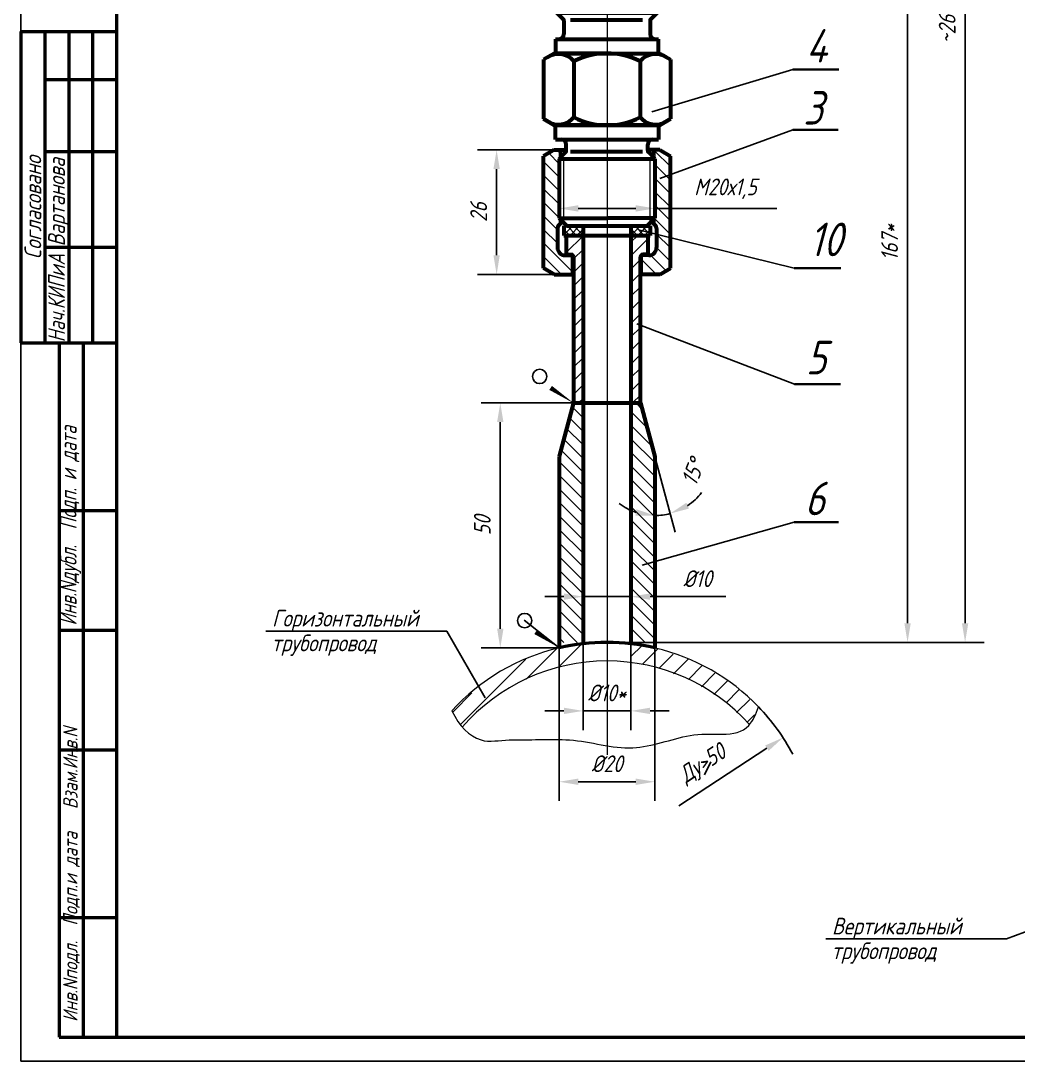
# Model space of a CAD drawing. Header units: inches. Extents: x 4898 to 5789, y 2851 to 3271.
# Drawn here: x 4898.4 to 5106.7, y 2850.8 to 3068 of the extents above; entities that cross this region are included whole.
import ezdxf
from ezdxf.enums import TextEntityAlignment as Align

# ---------------------------------------------------------------- set-up
doc = ezdxf.new("R2010")
doc.units = ezdxf.units.IN
doc.header["$LTSCALE"] = 0.6
doc.header["$MEASUREMENT"] = 0
doc.linetypes.add('K5LT_BASIC', pattern=[0])
doc.linetypes.add('K5LT_THIN', pattern=[0])
doc.styles.get("Standard").update_dxf_attribs({"font": 'romand.shx', "width": 0.8, "oblique": 15, "height": 3.5})
doc.dimstyles.get("Standard").update_dxf_attribs({"dimtxt": 3.5, "dimasz": 4, "dimexe": 4, "dimexo": 0, "dimgap": 2, "dimtad": 1, "dimrnd": 0.05, "dimtxsty": 'Standard', "dimcen": 0.09, "dimadec": 0, "dimazin": 2, "dimtfac": 1, "dimtmove": 0, "dimatfit": 3, "dimfxl": 0.18, "dimtolj": 1, "dimtzin": 0, "dimlwd": 25, "dimlwe": 25, "dimarcsym": 0})
pattern_1 = [(135, (3714.0886, 188.417), (-1.4142136, -1.4142136), [])]

# ---------------------------------------------------------------- blocks, each defined once
blk = doc.blocks.new('U44')
at = {"color": 5, "linetype": 'K5LT_BASIC', "lineweight": 60, "true_color": 0x0000ff}
for p, q in [((2859.11, -1293.45), (2857.81, -1295.7)), ((2857.81, -1295.7), (2859.11, -1293.45)), ((2871.51, -1293.45), (2859.11, -1293.45)), ((2872.81, -1295.7), (2871.51, -1293.45)), ((2854.81, -1295.95), (2857.81, -1295.95)), ((2854.81, -1295.95), (2854.81, -1317.45)), ((2854.81, -1296.45), (2854.81, -1297.2)), ((2857.81, -1295.7), (2857.81, -1317.7)), ((2857.81, -1295.7), (2857.81, -1306.7)), ((2857.81, -1295.7), (2857.81, -1317.7)), ((2857.81, -1295.7), (2857.81, -1317.7)), ((2857.81, -1306.7), (2857.81, -1295.7)), ((2872.81, -1295.7), (2872.81, -1317.7)), ((2872.81, -1295.7), (2872.81, -1317.7)), ((2872.81, -1306.7), (2872.81, -1295.7)), ((2875.81, -1295.95), (2872.81, -1295.95)), ((2875.81, -1295.95), (2875.81, -1296.7)), ((2875.81, -1295.95), (2875.81, -1317.45)), ((2879.96, -1297.55), (2881.31, -1296.2)), ((2881.31, -1296.2), (2881.31, -1317.2)), ((2881.31, -1296.22), (2891.58, -1296.22)), ((2891.58, -1296.22), (2891.58, -1306.71)), ((2891.58, -1296.22), (2893.18, -1297.82)), ((2879.6, -1297.7), (2876.81, -1297.7)), ((2879.81, -1299.05), (2879.81, -1314.08)), ((2893.18, -1297.82), (2893.18, -1315.58)), ((2871.16, -1299.77), (2859.46, -1299.77)), ((2857.81, -1317.7), (2857.81, -1306.7)), ((2857.81, -1306.7), (2857.81, -1317.7)), ((2872.81, -1306.7), (2872.81, -1317.7)), ((2891.58, -1317.18), (2891.58, -1306.69)), ((2871.16, -1313.63), (2859.46, -1313.63)), ((2879.6, -1315.7), (2876.81, -1315.7)), ((2879.96, -1315.85), (2881.31, -1317.2)), ((2891.58, -1317.18), (2893.18, -1315.58)), ((2857.81, -1317.45), (2854.81, -1317.45)), ((2859.11, -1319.95), (2857.81, -1317.7)), ((2857.81, -1317.7), (2859.11, -1319.95)), ((2872.81, -1317.7), (2871.51, -1319.95)), ((2872.81, -1317.45), (2875.81, -1317.45)), ((2881.31, -1317.18), (2891.58, -1317.18)), ((2871.51, -1319.95), (2859.11, -1319.95))]:
    blk.add_line(p, q, dxfattribs=at)
at = {"color": 7, "linetype": 'K5LT_THIN', "lineweight": 18}
for p, q in [((2881.31, -1297.38), (2895.24, -1297.38)), ((2881.31, -1316.02), (2895.3, -1316.02))]:
    blk.add_line(p, q, dxfattribs=at)
at = {"color": 5, "linetype": 'K5LT_BASIC', "lineweight": 60, "true_color": 0x0000ff}
for centre, radius, start, end in [((2862.12, -1296.56), 4.17, 146.7144, 230.3384), ((2862.12, -1296.56), 4.17, 146.7145, 230.3384), ((2868.5, -1296.56), 4.17, 309.6616, 33.2855), ((2876.81, -1296.7), 1, 180, 270), ((2879.6, -1297.2), 0.5, 270, 315), ((2873.19, -1306.7), 15.38, 153.2217, 180), ((2873.19, -1306.7), 15.38, 153.2217, 180), ((2857.43, -1306.7), 15.38, 0, 26.7783), ((2873.19, -1306.7), 15.38, 180, 206.7783), ((2873.19, -1306.7), 15.38, 180, 206.7783), ((2857.43, -1306.7), 15.38, 333.2217, 0), ((2862.12, -1316.84), 4.17, 129.6616, 213.2856), ((2862.12, -1316.84), 4.17, 129.6616, 213.2855), ((2868.5, -1316.84), 4.17, 326.7145, 50.3384), ((2876.81, -1316.7), 1, 90, 180), ((2879.6, -1316.2), 0.5, 45, 90)]:
    blk.add_arc(centre, radius, start, end, dxfattribs=at)
blk = doc.blocks.new('*D806')
at = {"color": 0, "lineweight": 25, "transparency": 16777216}
for p, q in [((5015.79, 2968.39), (5015.79, 2943.78)), ((5025.79, 2968.39), (5025.79, 2943.78)), ((5011.79, 2947.78), (5007.79, 2947.78)), ((5015.79, 2947.78), (5025.79, 2947.78)), ((5029.79, 2947.78), (5045.61, 2947.78))]:
    blk.add_line(p, q, dxfattribs=at)
at = {"color": 0, "transparency": 16777216}
for points in [[(5011.79, 2948.45), (5011.79, 2947.12), (5015.79, 2947.78)], [(5029.79, 2948.45), (5029.79, 2947.12), (5025.79, 2947.78)]]:
    blk.add_solid(points, dxfattribs=at)
at = {"layer": 'DEFPOINTS', "color": 0, "transparency": 16777216}
for p in [(5015.79, 2968.39), (5025.79, 2968.39), (5025.79, 2947.78)]:
    blk.add_point(p, dxfattribs=at)
at = {"color": 0, "transparency": 16777216, "insert": (5039.7, 2951.53), "char_height": 3.5, "attachment_point": 5}
blk.add_mtext('\\A1;%%C10', dxfattribs=at)
blk = doc.blocks.new('*D807')
at = {"color": 0, "lineweight": 25, "transparency": 16777216}
blk.add_line((5030.79, 2977.03), (5035.01, 2961.27), dxfattribs=at)
for start, end in [(303.685, 322.37), (232.63, 251.315), (270, 285)]:
    blk.add_arc((5030.79, 2977.03), 12.32, start, end, dxfattribs=at)
at = {"color": 0, "transparency": 16777216}
for points in [[(5026.95, 2966.02), (5026.73, 2964.7), (5030.79, 2964.71)], [(5037.9, 2966.17), (5037.35, 2967.39), (5033.98, 2965.13)]]:
    blk.add_solid(points, dxfattribs=at)
at = {"layer": 'DEFPOINTS', "color": 0, "transparency": 16777216}
for p in [(5027.79, 2988.23), (5030.79, 2977.03), (5030.79, 2977.03), (5031.86, 2964.76), (5030.79, 2937.07)]:
    blk.add_point(p, dxfattribs=at)
at = {"color": 0, "transparency": 16777216, "insert": (5038.72, 2973.78), "char_height": 3.5, "attachment_point": 5, "rotation": 67.6619}
blk.add_mtext('\\A1;15°', dxfattribs=at)
blk = doc.blocks.new('*D808')
at = {"color": 0, "lineweight": 25, "transparency": 16777216}
for p, q in [((5020.79, 3105.23), (5087.55, 3105.23)), ((5083.55, 2942.23), (5083.55, 3101.23)), ((5020.79, 2938.23), (5087.55, 2938.23))]:
    blk.add_line(p, q, dxfattribs=at)
at = {"color": 0, "transparency": 16777216}
for points in [[(5082.88, 3101.23), (5084.22, 3101.23), (5083.55, 3105.23)], [(5082.88, 2942.23), (5084.22, 2942.23), (5083.55, 2938.23)]]:
    blk.add_solid(points, dxfattribs=at)
at = {"layer": 'DEFPOINTS', "color": 0, "transparency": 16777216}
for p in [(5020.79, 3105.23), (5083.55, 3105.23), (5020.79, 2938.23)]:
    blk.add_point(p, dxfattribs=at)
at = {"color": 0, "transparency": 16777216, "insert": (5079.8, 3021.73), "char_height": 3.5, "attachment_point": 5, "rotation": 90}
blk.add_mtext('\\A1;167*', dxfattribs=at)
blk = doc.blocks.new('*D809')
at = {"color": 0, "lineweight": 25, "transparency": 16777216}
for p, q in [((5012.29, 3041.06), (4993.74, 3041.06)), ((4997.74, 3037.06), (4997.74, 3019.06)), ((5013.79, 3015.06), (4993.74, 3015.06))]:
    blk.add_line(p, q, dxfattribs=at)
at = {"color": 0, "transparency": 16777216}
for points in [[(4997.07, 3037.06), (4998.4, 3037.06), (4997.74, 3041.06)], [(4997.07, 3019.06), (4998.4, 3019.06), (4997.74, 3015.06)]]:
    blk.add_solid(points, dxfattribs=at)
at = {"layer": 'DEFPOINTS', "color": 0, "transparency": 16777216}
for p in [(5012.29, 3041.06), (4997.74, 3015.06), (5013.79, 3015.06)]:
    blk.add_point(p, dxfattribs=at)
at = {"color": 0, "transparency": 16777216, "insert": (4993.99, 3028.06), "char_height": 3.5, "attachment_point": 5, "rotation": 90}
blk.add_mtext('\\A1;26', dxfattribs=at)
blk = doc.blocks.new('*D810')
at = {"color": 0, "lineweight": 25, "transparency": 16777216}
for p, q in [((5010.79, 3026.83), (5010.79, 3032.85)), ((5030.79, 3026.83), (5030.79, 3032.85)), ((5014.79, 3028.85), (5026.79, 3028.85)), ((5030.79, 3028.85), (5056.26, 3028.85))]:
    blk.add_line(p, q, dxfattribs=at)
at = {"color": 0, "transparency": 16777216}
for points in [[(5014.79, 3029.52), (5014.79, 3028.19), (5010.79, 3028.85)], [(5026.79, 3029.52), (5026.79, 3028.19), (5030.79, 3028.85)]]:
    blk.add_solid(points, dxfattribs=at)
at = {"layer": 'DEFPOINTS', "color": 0, "transparency": 16777216}
for p in [(5030.79, 3028.85), (5010.79, 3026.83), (5030.79, 3026.83)]:
    blk.add_point(p, dxfattribs=at)
at = {"color": 0, "transparency": 16777216, "insert": (5045.52, 3032.94), "char_height": 3.5, "attachment_point": 5}
blk.add_mtext('\\A1;М20х1,5', dxfattribs=at)
blk = doc.blocks.new('*D865')
at = {"color": 0, "lineweight": 25, "transparency": 16777216}
for p, q in [((5013.79, 2988.23), (4994.5, 2988.23)), ((4998.5, 2984.23), (4998.5, 2941.07)), ((5010.79, 2937.07), (4994.5, 2937.07))]:
    blk.add_line(p, q, dxfattribs=at)
at = {"color": 0, "transparency": 16777216}
for points in [[(4997.84, 2984.23), (4999.17, 2984.23), (4998.5, 2988.23)], [(4997.84, 2941.07), (4999.17, 2941.07), (4998.5, 2937.07)]]:
    blk.add_solid(points, dxfattribs=at)
at = {"layer": 'DEFPOINTS', "color": 0, "transparency": 16777216}
for p in [(5013.79, 2988.23), (4998.5, 2937.07), (5010.79, 2937.07)]:
    blk.add_point(p, dxfattribs=at)
at = {"color": 0, "transparency": 16777216, "insert": (4994.75, 2962.65), "char_height": 3.5, "attachment_point": 5, "rotation": 90}
blk.add_mtext('\\A1;50', dxfattribs=at)
blk = doc.blocks.new('*D868')
at = {"color": 0, "lineweight": 25, "transparency": 16777216}
blk.add_line((5035.77, 2904.12), (5054.19, 2916.15), dxfattribs=at)
blk.add_arc((5020.79, 2894.33), 43.89, 27.9326, 43.9078, dxfattribs=at)
at = {"color": 0, "transparency": 16777216}
blk.add_solid([(5053.82, 2916.71), (5054.55, 2915.59), (5057.54, 2918.34)], dxfattribs=at)
at = {"layer": 'DEFPOINTS', "color": 0, "transparency": 16777216}
for p in [(5057.54, 2918.34), (4984.04, 2870.33)]:
    blk.add_point(p, dxfattribs=at)
at = {"color": 0, "transparency": 16777216, "insert": (5040.93, 2912.67), "char_height": 3.5, "attachment_point": 5, "rotation": 33.1539}
blk.add_mtext('\\A1;Ду>50', dxfattribs=at)
blk = doc.blocks.new('*D875')
at = {"color": 0, "lineweight": 25, "transparency": 16777216}
for p, q in [((5015.79, 2937.94), (5015.79, 2919.92)), ((5025.79, 2937.94), (5025.79, 2919.92)), ((5011.79, 2923.92), (5007.79, 2923.92)), ((5015.79, 2923.92), (5025.79, 2923.92)), ((5029.79, 2923.92), (5033.79, 2923.92))]:
    blk.add_line(p, q, dxfattribs=at)
at = {"color": 0, "transparency": 16777216}
for points in [[(5011.79, 2924.59), (5011.79, 2923.26), (5015.79, 2923.92)], [(5029.79, 2924.59), (5029.79, 2923.26), (5025.79, 2923.92)]]:
    blk.add_solid(points, dxfattribs=at)
at = {"layer": 'DEFPOINTS', "color": 0, "transparency": 16777216}
for p in [(5015.79, 2937.94), (5025.79, 2937.94), (5025.79, 2923.92)]:
    blk.add_point(p, dxfattribs=at)
at = {"color": 0, "transparency": 16777216, "insert": (5020.79, 2927.67), "char_height": 3.5, "attachment_point": 5}
blk.add_mtext('\\A1;%%C10*', dxfattribs=at)
blk = doc.blocks.new('*D876')
at = {"color": 0, "lineweight": 25, "transparency": 16777216}
for p, q in [((5033.79, 3196.23), (5099.57, 3196.23)), ((5095.57, 2942.23), (5095.57, 3192.23)), ((5020.79, 2938.23), (5099.57, 2938.23))]:
    blk.add_line(p, q, dxfattribs=at)
at = {"color": 0, "transparency": 16777216}
for points in [[(5094.9, 3192.23), (5096.23, 3192.23), (5095.57, 3196.23)], [(5094.9, 2942.23), (5096.23, 2942.23), (5095.57, 2938.23)]]:
    blk.add_solid(points, dxfattribs=at)
at = {"layer": 'DEFPOINTS', "color": 0, "transparency": 16777216}
for p in [(5033.79, 3196.23), (5095.57, 3196.23), (5020.79, 2938.23)]:
    blk.add_point(p, dxfattribs=at)
at = {"color": 0, "transparency": 16777216, "insert": (5091.82, 3067.23), "char_height": 3.5, "attachment_point": 5, "rotation": 90}
blk.add_mtext('\\A1;~260', dxfattribs=at)

msp = doc.modelspace()

# ---------------------------------------------------------------- hatches: boundary and pattern name
h = msp.add_hatch()
h.set_pattern_fill('МЕТАЛЛ', angle=135, style=0, pattern_type=0)
h.set_pattern_definition(pattern_1)
h.paths.add_polyline_path([(5012.038, 3019.059), (5010.907, 3019.528), (5010.438, 3020.659), (5010.438, 3024.645), (5010.731, 3025.352), (5010.788, 3026.828), (5010.788, 3039.459), (5010.788, 3041.059), (5009.788, 3041.059), (5007.538, 3039.76), (5007.538, 3016.358), (5009.788, 3015.059), (5013.663, 3015.059), (5013.663, 3019.059)])
h.paths.add_polyline_path([(5034.038, 3016.358), (5034.038, 3039.76), (5031.788, 3041.059), (5030.788, 3041.059), (5030.788, 3037.728), (5030.788, 3026.828), (5030.845, 3025.352), (5031.138, 3024.645), (5031.138, 3020.659), (5030.67, 3019.528), (5029.538, 3019.059), (5027.913, 3019.059), (5027.913, 3015.059), (5031.788, 3015.059)])
h = msp.add_hatch()
h.set_pattern_fill('НЕМЕТАЛЛ', angle=135, style=0, pattern_type=0)
h.set_pattern_definition([(135, (3714.0886, 188.417), (-0.70710678, -0.70710678), []), (225, (3714.0886, 188.417), (0.70710678, -0.70710678), [])])
h.paths.add_polyline_path([(5012.288, 3023.228), (5015.788, 3023.228), (5015.788, 3025.228), (5012.388, 3025.228), (5011.788, 3025.228), (5011.788, 3023.228)])
h.paths.add_polyline_path([(5029.188, 3025.228), (5025.788, 3025.228), (5025.788, 3023.228), (5029.288, 3023.228), (5029.788, 3023.228), (5029.788, 3025.228)])
h = msp.add_hatch()
h.set_pattern_fill('МЕТАЛЛ', angle=45, style=0, pattern_type=0)
h.set_pattern_definition([(45, (3714.0886, 188.417), (-1.4142136, 1.4142136), [])])
h.paths.add_polyline_path([(5015.788, 2988.228), (5015.788, 3023.228), (5012.288, 3023.228), (5012.288, 3019.228), (5013.288, 3019.228), (5013.642, 3019.082), (5013.788, 3018.728), (5013.788, 2988.228)])
h.paths.add_polyline_path([(5025.788, 3023.228), (5025.788, 2988.228), (5027.788, 2988.228), (5027.788, 3018.728), (5027.935, 3019.082), (5028.288, 3019.228), (5029.288, 3019.228), (5029.288, 3023.228)])
h = msp.add_hatch()
h.set_pattern_fill('МЕТАЛЛ', angle=135, style=0, pattern_type=0)
h.set_pattern_definition(pattern_1)
h.paths.add_polyline_path([(5013.788, 2988.228), (5010.788, 2977.032), (5010.788, 2938.228), (5015.788, 2938.228), (5015.788, 2988.228)])
h.paths.add_polyline_path([(5030.788, 2938.228), (5030.788, 2977.032), (5027.788, 2988.228), (5025.788, 2988.228), (5025.788, 2938.228)])

# ---------------------------------------------------------------- linework, layer by layer
for p, q in [((4898.377, 3270.773), (4898.377, 2850.773)), ((4898.377, 3147.773), (4898.377, 2850.773)), ((5030.117, 3048.99), (5059.579, 3057.831)), ((5031.847, 3035.082), (5059.608, 3045.244)), ((5027.398, 3024.412), (5059.843, 3016.372)), ((5027.01, 3004.761), (5059.91, 2992.166)), ((5028.129, 2954.381), (5059.894, 2963.315)), ((5010.801, 2937.125), (5003.522, 2942.88)), ((4987.321, 2940.588), (4949.561, 2940.588)), ((4987.313, 2940.601), (4995.323, 2926.656)), ((5015.788, 2938.228), (5015.788, 2934.03)), ((5025.788, 2938.228), (5025.788, 2934.03)), ((5042.471, 2913.286), (5041.155, 2910.545)), ((5104.212, 2876.296), (5123.15, 2883.469)), ((5104.212, 2876.296), (5066.494, 2876.296))]:
    msp.add_line(p, q)
at = {"lineweight": 50}
for p, q in [((4918.377, 3265.773), (4918.377, 2855.773)), ((4898.377, 3065.773), (4918.377, 3065.773)), ((4898.377, 3065.773), (4898.377, 3000.773)), ((4903.377, 3065.773), (4903.377, 3000.773)), ((4908.377, 3065.773), (4908.377, 3000.773)), ((4913.377, 3065.773), (4913.377, 3000.773)), ((4903.377, 3055.773), (4918.377, 3055.773)), ((4903.377, 3040.773), (4918.377, 3040.773)), ((4903.377, 3020.773), (4918.377, 3020.773)), ((4898.377, 3000.773), (4918.377, 3000.773)), ((4906.377, 3000.773), (4906.377, 2855.773)), ((4906.377, 3000.773), (4918.377, 3000.773)), ((4906.377, 3000.773), (4918.377, 3000.773)), ((4906.377, 3000.773), (4918.377, 3000.773)), ((4911.377, 3000.773), (4911.377, 2855.773)), ((4906.377, 2965.773), (4918.377, 2965.773)), ((4906.377, 2940.773), (4918.377, 2940.773)), ((4906.377, 2915.773), (4918.377, 2915.773)), ((4906.377, 2880.794), (4918.377, 2880.794)), ((4906.377, 2855.773), (5784.377, 2855.773))]:
    msp.add_line(p, q, dxfattribs=at)
at = {"color": 7, "linetype": 'Continuous', "lineweight": 18}
msp.add_line((5020.788, 3074.292), (5020.788, 2914.718), dxfattribs=at)
at = {"lineweight": 35}
for p, q in [((5059.579, 3057.831), (5069.199, 3057.831)), ((5059.608, 3045.244), (5069.091, 3045.244)), ((5059.843, 3016.372), (5069.648, 3016.372)), ((5059.91, 2992.166), (5069.57, 2992.166)), ((5059.894, 2963.315), (5069.104, 2963.315))]:
    msp.add_line(p, q, dxfattribs=at)
at = {"color": 5, "linetype": 'K5LT_BASIC', "lineweight": 60, "true_color": 0x0000ff}
for p, q in [((5012.288, 3040.936), (5012.288, 3042.228)), ((5012.288, 3040.936), (5012.288, 3042.228)), ((5029.288, 3040.936), (5029.288, 3042.228)), ((5029.288, 3040.936), (5029.288, 3042.228)), ((5009.788, 3041.059), (5007.538, 3039.76)), ((5007.538, 3016.358), (5007.538, 3039.76)), ((5009.788, 3041.059), (5012.288, 3041.059)), ((5011.405, 3039.845), (5010.788, 3041.059)), ((5011.405, 3039.845), (5010.788, 3041.059)), ((5010.788, 3039.228), (5012.142, 3040.582)), ((5013.142, 3040.728), (5028.171, 3040.728)), ((5031.788, 3041.059), (5029.288, 3041.059)), ((5030.788, 3039.228), (5029.435, 3040.582)), ((5030.172, 3039.845), (5030.788, 3041.059)), ((5031.788, 3041.059), (5034.038, 3039.76)), ((5034.038, 3016.358), (5034.038, 3039.76)), ((5010.788, 3039.228), (5030.788, 3039.228)), ((5010.788, 3039.228), (5010.788, 3026.828)), ((5030.788, 3039.228), (5030.788, 3026.828)), ((5010.788, 3026.828), (5012.388, 3025.228)), ((5010.788, 3026.828), (5012.388, 3025.228)), ((5010.788, 3026.828), (5020.798, 3026.828)), ((5030.788, 3026.828), (5020.779, 3026.828)), ((5030.788, 3026.828), (5029.188, 3025.228)), ((5010.438, 3024.645), (5010.438, 3020.659)), ((5011.498, 3026.119), (5010.731, 3025.352)), ((5012.388, 3025.228), (5011.788, 3025.228)), ((5011.788, 3025.228), (5011.788, 3023.228)), ((5012.388, 3025.228), (5029.188, 3025.228)), ((5015.788, 3025.228), (5015.788, 2988.228)), ((5020.788, 3025.059), (5020.789, 3025.059)), ((5020.789, 3025.059), (5020.788, 3025.059)), ((5025.788, 3025.228), (5025.788, 2988.228)), ((5029.188, 3025.228), (5029.788, 3025.228)), ((5029.788, 3025.228), (5029.788, 3023.228)), ((5030.079, 3026.119), (5030.845, 3025.352)), ((5031.138, 3024.645), (5031.138, 3020.659)), ((5011.788, 3023.228), (5029.788, 3023.228)), ((5012.288, 3023.228), (5029.288, 3023.228)), ((5012.288, 3023.228), (5012.288, 3019.228)), ((5029.288, 3023.228), (5029.288, 3019.228)), ((5012.038, 3019.059), (5013.663, 3019.059)), ((5012.288, 3019.228), (5013.288, 3019.228)), ((5013.663, 3015.059), (5013.663, 3019.059)), ((5013.788, 3018.728), (5013.788, 2988.228)), ((5027.788, 2988.228), (5027.788, 3018.728)), ((5029.538, 3019.059), (5027.913, 3019.059)), ((5027.913, 3015.059), (5027.913, 3019.059)), ((5029.288, 3019.228), (5028.288, 3019.228)), ((5009.788, 3015.059), (5007.538, 3016.358)), ((5031.788, 3015.059), (5034.038, 3016.358)), ((5009.788, 3015.059), (5013.788, 3015.059)), ((5031.788, 3015.059), (5027.788, 3015.059)), ((5013.788, 2988.228), (5010.788, 2977.032)), ((5013.788, 2988.228), (5027.788, 2988.228)), ((5013.788, 2988.228), (5027.788, 2988.228)), ((5015.788, 2988.228), (5015.788, 2937.943)), ((5025.788, 2988.228), (5025.788, 2937.943)), ((5027.788, 2988.228), (5030.788, 2977.032)), ((5010.788, 2977.032), (5010.788, 2937.074)), ((5030.788, 2977.032), (5030.788, 2937.074))]:
    msp.add_line(p, q, dxfattribs=at)
at = {"color": 7, "linetype": 'K5LT_THIN', "lineweight": 18}
for p, q in [((5010.788, 3041.059), (5010.788, 3025.409)), ((5030.788, 3041.059), (5030.788, 3025.409)), ((5011.788, 3025.828), (5011.788, 3039.228)), ((5029.788, 3025.828), (5029.788, 3039.228))]:
    msp.add_line(p, q, dxfattribs=at)
at = {"color": 7}
for p, q in [((5010.634, 2933.033), (5015.51, 2937.91)), ((5025.788, 2935.25), (5028.146, 2937.607)), ((5003.873, 2930.516), (5010.25, 2936.893)), ((5028.219, 2933.648), (5031.433, 2936.863)), ((5031.592, 2932.778), (5034.602, 2935.788)), ((4990.206, 2921.091), (5003.848, 2934.733)), ((5034.693, 2931.637), (5037.77, 2934.714)), ((5037.794, 2930.496), (5040.622, 2933.323)), ((5040.494, 2928.953), (5043.324, 2931.783)), ((5043.118, 2927.334), (5046.027, 2930.243)), ((4988.559, 2923.687), (4992.552, 2927.68)), ((5045.638, 2925.611), (5048.315, 2928.289)), ((5047.843, 2923.574), (5050.599, 2926.33)), ((5050.049, 2921.537), (5051.581, 2923.069))]:
    msp.add_line(p, q, dxfattribs=at)
at = {"lineweight": 25}
for p, q in [((5010.788, 2937.074), (5010.788, 2905.131)), ((5030.788, 2937.074), (5030.788, 2905.131)), ((5014.788, 2909.131), (5026.788, 2909.131)), ((4898.377, 2850.773), (5789.377, 2850.773))]:
    msp.add_line(p, q, dxfattribs=at)
for points in [[(5013.933, 2988.112, 0, 1, 0), (5009.017, 2991.374, 1, 1, 0)], [(5010.801, 2937.125, 0, 1, 0), (5005.885, 2940.387, 1, 1, 0)]]:
    msp.add_lwpolyline(points, format="xyseb")
for centre in [(5006.735, 2993.764), (5003.602, 2942.777)]:
    msp.add_circle(centre, 1.5)
at = {"color": 5, "linetype": 'K5LT_BASIC', "lineweight": 60, "true_color": 0x0000ff}
for centre, radius, start, end in [((5011.288, 3042.228), 1, 0, 90), ((5011.288, 3042.228), 1, 0, 90), ((5011.288, 3042.228), 1, 0, 90), ((5030.288, 3042.228), 1, 90, 180), ((5030.288, 3042.228), 1, 90, 180), ((5030.288, 3042.228), 1, 90, 180), ((5011.788, 3040.936), 0.5, 315, 0), ((5029.788, 3040.936), 0.5, 180, 225), ((5011.438, 3024.645), 1, 135, 180), ((5030.138, 3024.645), 1, 0, 45), ((5012.038, 3020.659), 1.6, 180, 270), ((5029.538, 3020.659), 1.6, 270, 0), ((5013.288, 3018.728), 0.5, 0, 90), ((5028.288, 3018.728), 0.5, 90, 180)]:
    msp.add_arc(centre, radius, start, end, dxfattribs=at)
at = {"color": 7, "linetype": 'Continuous', "lineweight": 50}
for start, end in [(90, 103.169), (76.831, 90)]:
    msp.add_arc((5020.788, 2894.335), 43.894, start, end, dxfattribs=at)
at = {"color": 7, "linetype": 'K5LT_THIN', "lineweight": 18}
for radius, start, end in [(43.894, 103.28056, 137.56711), (43.894, 43.90781, 76.72281), (40.009, 90, 139.08319), (40.009, 41.9376, 90)]:
    msp.add_arc((5020.788, 2894.335), radius, start, end, dxfattribs=at)
msp.add_open_spline([(4988.392, 2923.951), (4989.924, 2920.703), (4991.959, 2918.669), (4994.496, 2917.847), (4996.216, 2917.29), (4998.397, 2917.847), (5000.347, 2917.847), (5004.561, 2917.847), (5008.791, 2918.098), (5012.989, 2917.847), (5017.402, 2917.582), (5021.815, 2915.994), (5026.175, 2916.221), (5030.192, 2916.43), (5034.133, 2918.033), (5038.138, 2918.804), (5042.202, 2919.586), (5047.905, 2917.98), (5050.383, 2920.872), (5051.26, 2921.897), (5051.937, 2923.198), (5052.412, 2924.775)], degree=3, knots=[0, 0, 0, 0, 1, 1, 1, 2, 2, 2, 3, 3, 3, 4, 4, 4, 5, 5, 5, 6, 6, 6, 7, 7, 7, 7], dxfattribs=at)
for points in [[(5014.788, 2909.797), (5014.788, 2908.464), (5010.788, 2909.131)], [(5026.788, 2909.797), (5026.788, 2908.464), (5030.788, 2909.131)]]:
    msp.add_solid(points)

# ---------------------------------------------------------------- block references
at = {"rotation": 90}
msp.add_blockref('U44', (3714.089, 188.417), dxfattribs=at)

# ---------------------------------------------------------------- texts
at = {"lineweight": 25, "oblique": 15}
for s, width, p, p2 in [('Вартанова', 0.597705, (4907.586, 3020.932), (4907.586, 3039.362)), ('Нач.КИПиА', 0.628269, (4907.586, 3000.896), (4907.586, 3019.325))]:
    msp.add_text(s, height=3.5, rotation=90, dxfattribs=dict(at, width=width)).set_placement(p, p2, align=Align.FIT)
at = {"linetype": 'Continuous', "lineweight": 30, "char_height": 7, "width": 19.02954, "attachment_point": 1}
for s, insert in [('4', (5062.332, 3066.31)), ('3', (5061.763, 3053.351)), ('10', (5062.988, 3025.877)), ('5', (5062.335, 3001.207)), ('6', (5062.06, 2971.785))]:
    msp.add_mtext(s, dxfattribs=dict(at, insert=insert))
at = {"lineweight": 25, "attachment_point": 1, "rotation": 90}
for s, insert, char_height, width in [('Согласовано', (4899.157, 3018.256), 3.5, 58.0237), ('{\\W0.7;Инв.Nдубл.  Подп. и дата}', (4906.528, 2941.749), 3.5, 77.54763), ('Инв.Nподл.  Подп.и дата   Взам.Инв.N', (4907.227, 2858.979), 3, 110.87527)]:
    msp.add_mtext(s, dxfattribs=dict(at, insert=insert, char_height=char_height, width=width))
at = {"char_height": 3.5, "attachment_point": 1}
for s, insert in [('Горизонтальный ', (4950.842, 2945.029)), ('трубопровод ', (4950.718, 2939.861)), ('Вертикальный ', (5067.775, 2880.738)), ('трубопровод ', (5067.65, 2875.57))]:
    msp.add_mtext_dynamic_manual_height_columns(s, width=37.51073, gutter_width=17.5, heights=[0], dxfattribs=dict(at, insert=insert))
at = {"insert": (5020.788, 2912.881), "char_height": 3.5, "attachment_point": 5}
msp.add_mtext('\\A1;%%C20', dxfattribs=at)

# ---------------------------------------------------------------- dimensions: what is measured, and where the dimension line sits
for base, p1, p2, text, picture, middle in [((5095.566, 3196.228), (5020.788, 2938.228), (5033.788, 3196.228), '~260', '*D876', (5091.816, 3067.228)), ((5083.549, 3105.228), (5020.788, 2938.228), (5020.788, 3105.228), '167*', '*D808', (5079.799, 3021.728)), ((4998.502, 2937.074), (5013.788, 2988.228), (5010.788, 2937.074), '50', '*D865', (4994.752, 2962.651))]:
    dim = msp.add_linear_dim(base=base, p1=p1, p2=p2, angle=90, text=text, dimstyle='Standard')
    dim.commit()
    dim.dimension.update_dxf_attribs({"geometry": picture, "text_midpoint": middle})
dim = msp.add_linear_dim(base=(4997.736, 3015.059), p1=(5012.288, 3041.059), p2=(5013.788, 3015.059), angle=90, dimstyle='Standard')
dim.commit()
dim.dimension.update_dxf_attribs({"geometry": '*D809', "text_midpoint": (4993.986, 3028.059)})
for base, p1, p2, text, picture, middle in [((5030.788, 3028.853), (5010.788, 3026.828), (5030.788, 3026.828), 'М20х1,5', '*D810', (5045.524, 3032.936)), ((5025.788, 2947.784), (5015.788, 2968.39), (5025.788, 2968.39), '%%C10', '*D806', (5039.701, 2951.534))]:
    dim = msp.add_linear_dim(base=base, p1=p1, p2=p2, text=text, dimstyle='Standard')
    dim.commit()
    dim.dimension.update_dxf_attribs({"geometry": picture, "text_midpoint": middle})
dim = msp.add_angular_dim_2l(base=(5031.862, 2964.759), line1=((5030.788, 2977.032), (5030.788, 2937.074)), line2=((5027.788, 2988.228), (5030.788, 2977.032)), dimstyle='Standard')
dim.commit()
dim.dimension.update_dxf_attribs({"geometry": '*D807', "text_midpoint": (5042.184, 2972.35), "dimtype": 162})
dim = msp.add_linear_dim(base=(5025.788, 2923.924), p1=(5015.788, 2937.943), p2=(5025.788, 2937.943), text='%%C10*', dimstyle='Standard')
dim.commit()
dim.dimension.update_dxf_attribs({"geometry": '*D875', "text_midpoint": (5020.788, 2923.924), "dimtype": 160})
dim = msp.add_diameter_dim_2p(p1=(4984.04, 2870.33), p2=(5057.536, 2918.34), text='Ду>50', dimstyle='Standard')
dim.commit()
dim.dimension.update_dxf_attribs({"geometry": '*D868', "text_midpoint": (5043.302, 2909.042), "dimtype": 163})

doc.saveas('drawing.dxf')
